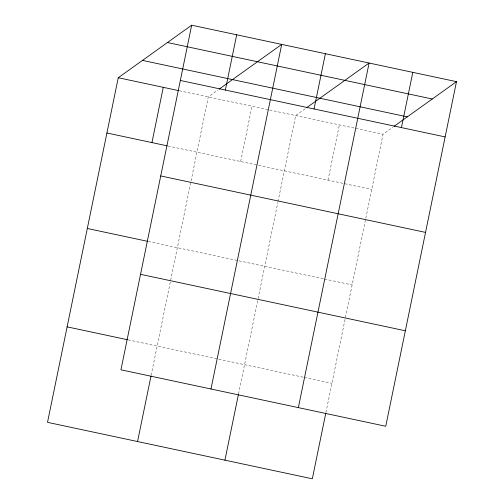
<?xml version="1.0" encoding="UTF-8"?>
<svg xmlns="http://www.w3.org/2000/svg" width="504" height="504" viewBox="0 0 504 504"><rect width="100%" height="100%" fill="white"/><g stroke="black" fill="none" stroke-linecap="round" stroke-linejoin="round"><path stroke-width="0.38" stroke-dasharray="2.52 1.89" d="M151.143 375.316L208.291 96.932L217.98 89.995M240.641 161.507L251.981 106.249M238.531 393.945L257.947 299.357M258.105 298.589L277.849 202.394M278.006 201.625L295.672 115.561L305.367 108.631M328.022 180.142L339.368 124.879M325.918 412.574L383.059 134.196L392.755 127.26M179.292 90.752L268.846 109.84M269.615 110.004L383.059 134.196M167.952 146.009L371.719 189.454M148.352 241.492L323.757 278.895M324.519 279.058L352.12 284.936M128.155 339.872L303.559 377.269M304.328 377.433L331.922 383.317"/><path stroke-width="0.76" d="M191.678 25.2L120.941 369.804L385.743 426.264L456.485 81.661L191.678 25.2L118.257 77.736L47.515 422.339L312.322 478.8L325.76 413.349M151.931 142.594L163.271 87.331M137.554 441.536L150.986 376.085M225.351 90.058L236.691 34.801M210.974 389L281.711 44.396L219.19 89.132M224.935 460.171L238.373 394.714M314.061 108.971L325.401 53.714M298.362 407.635L369.098 63.032L306.577 107.762M401.449 127.607L412.789 72.343M393.964 126.397L456.485 81.661M167.448 42.538L432.256 98.998M142.481 60.398L407.289 116.859M180.331 80.457L445.139 136.918M118.257 77.736L178.529 90.588M106.911 132.993L167.189 145.845M160.732 175.946L425.54 232.407M87.312 228.476L147.59 241.328M140.54 274.321L405.348 330.781M67.12 326.857L127.392 339.709"/></g></svg>
